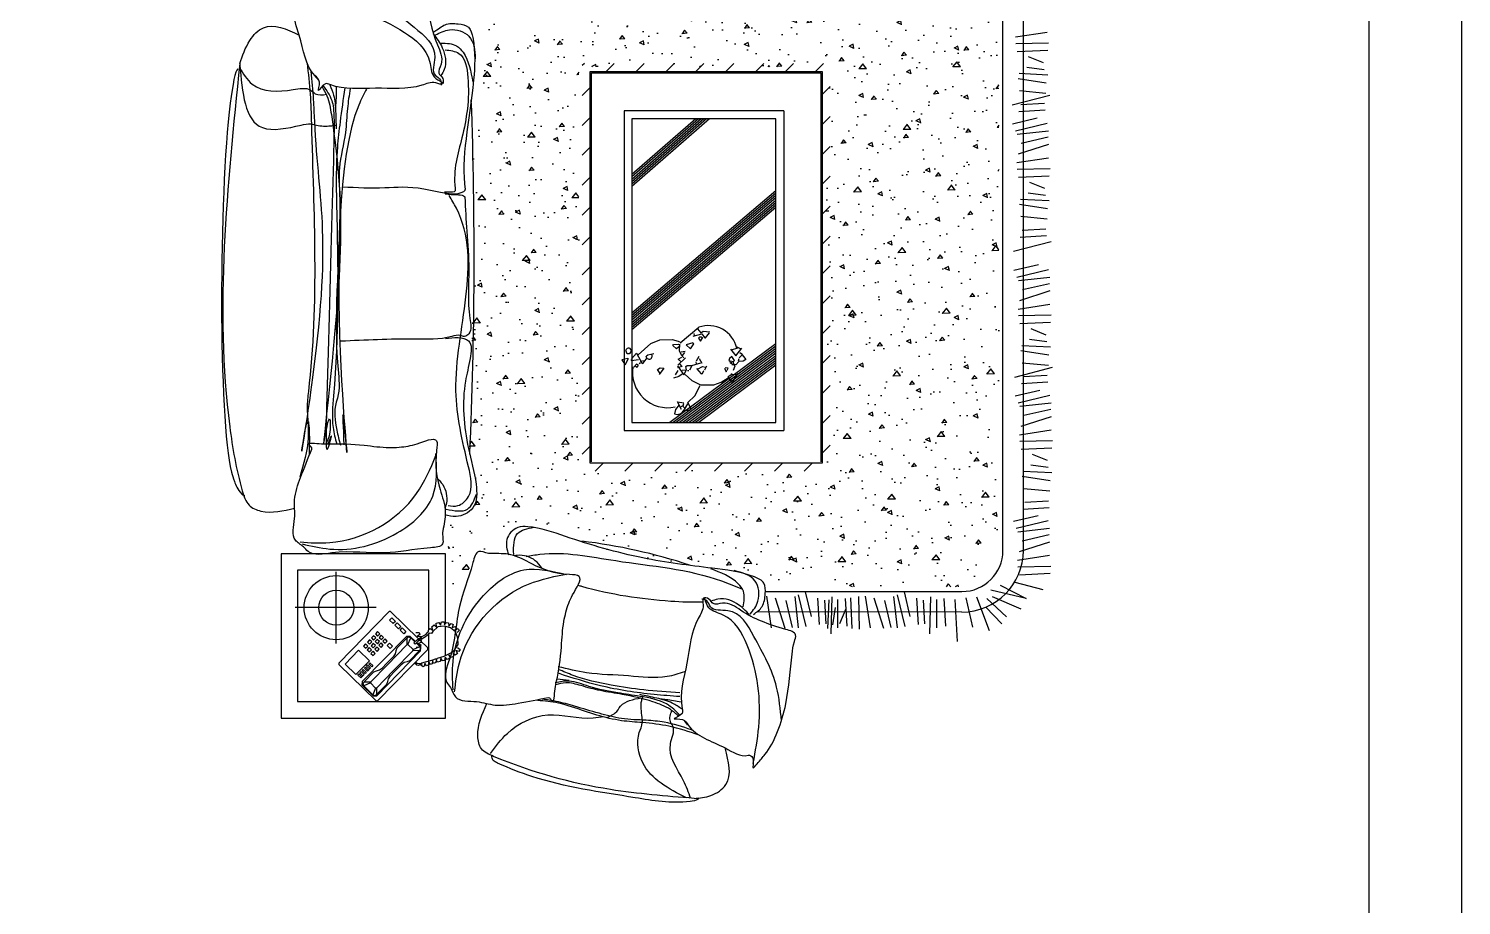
# Model space of a CAD drawing. Header units: inches. Extents: x 8.3 to 50.8, y 10.9 to 35.7.
# Drawn here: x 24.05 to 29.27, y 21.98 to 25.18 of the extents above; entities that cross this region are included whole.
import ezdxf

# ---------------------------------------------------------------- set-up
doc = ezdxf.new("R2010")
doc.units = ezdxf.units.IN
doc.header["$MEASUREMENT"] = 0
for name, color, linetype in [('02', 2, 'Continuous'), ('4', 4, 'Continuous'), ('8', 8, 'Continuous'), ('kadrbm', 4, 'Continuous')]:
    doc.layers.add(name, color=color, linetype=linetype)

# ---------------------------------------------------------------- blocks, each defined once
blk = doc.blocks.new('kadrbm')
at = {"layer": 'kadrbm', "color": 4}
blk.add_lwpolyline([(0, 0), (0, 24.7972), (21, 24.7972), (21, 0), (0, 0)], close=True, dxfattribs=at)
blk.add_lwpolyline([(20.6631, 0.3257), (20.6631, 24.4603), (0.3369, 24.4603), (0.3369, 0.3257), (20.6631, 0.3257)], dxfattribs=at)

msp = doc.modelspace()

# ---------------------------------------------------------------- hatches: boundary and pattern name
at = {"layer": '8'}
h = msp.add_hatch(dxfattribs=at)
h.set_pattern_fill('AR-CONC', color=256, scale=0.001, angle=135, style=0)
h.set_pattern_definition([(185, (-26.61031, -2.79022), (-0.11755338, 0.14009465), [0.01905, -0.20955]), (130, (-26.61031, -2.79022), (-0.110177, -0.1600179), [0.01524, -0.16764]), (235.451, (-26.6201, -2.77855), (-0.22773024, -0.01992216), [0.01619, -0.17809]), (181.1842, (-26.64623, -2.82615), (-0.1619534, 0.22141024), [0.028575, -0.314325]), (231.6356, (-26.65973, -2.8077), (-0.3428264, -0.0070861), [0.024285, -0.267135]), (126.184, (-26.64623, -2.82615), (-0.3428264, -0.0070856), [0.02286, -0.25146]), (156, (-26.65521, -2.7992), (-0.03489527, 0.17952055), [0.01905, -0.20955]), (101, (-26.65521, -2.7992), (-0.1739412, -0.0865399), [0.01524, -0.16764]), (206.4514, (-26.65812, -2.78425), (-0.20883646, 0.09298004), [0.01619, -0.17809]), (172.5, (-26.61031, -2.790225), (-0.061973414, -0.05760547), [0, -0.165608, 0, -0.17018, 0, -0.168275]), (142.5, (-26.61031, -2.790225), (-0.118087, -0.02358973), [0, -0.097028, 0, -0.161798, 0, -0.064135]), (102.5, (-26.57026, -2.83028), (-0.091826196, 0.09992786), [0, -0.0635, 0, -0.19812, 0, -0.26289]), (92.5, (-26.5523, -2.84824), (-0.1227224, 0.0867639), [0, -0.08255, 0, -0.131572, 0, -0.18669])])
edge = h.paths.add_edge_path()
edge.add_spline(control_points=[(25.6688, 23.5662), (25.6725, 23.5495), (25.6813, 23.5035), (25.6841, 23.4253), (25.618, 23.3926), (25.5857, 23.3976), (25.576, 23.3997)], knot_values=[469.620343, 469.620343, 469.620343, 469.620343, 512.51828, 585.228726, 642.319956, 666.957391, 666.957391, 666.957391, 666.957391], degree=3, periodic=0)
edge.add_line((25.576, 23.3997), (25.576, 23.14))
edge.add_line((25.576, 23.14), (25.5832, 23.14))
edge.add_line((25.5832, 23.14), (25.6623, 23.2128))
edge.add_spline(control_points=[(25.6623, 23.2128), (25.6638, 23.2178), (25.6701, 23.2402), (25.6793, 23.2779), (25.7068, 23.2661), (25.7173, 23.2633)], knot_values=[960.785216, 960.785216, 960.785216, 960.785216, 976.246821, 1028.506194, 1062.794453, 1062.794453, 1062.794453, 1062.794453], degree=3, periodic=0)
edge.add_line((25.7173, 23.2633), (26.0465, 23.5662))
edge.add_line((26.0465, 23.5662), (25.6688, 23.5662))
edge = h.paths.add_edge_path()
edge.add_arc((9.4044, 24.3417), 16.2667, 357.47069, 359.89065, ccw=False)
edge.add_spline(control_points=[(25.6553, 23.6238), (25.6598, 23.6046), (25.6646, 23.5857), (25.6688, 23.5662)], knot_values=[419.630088, 419.630088, 419.630088, 419.630088, 469.620343, 469.620343, 469.620343, 469.620343], degree=3, periodic=0)
edge.add_line((25.6688, 23.5662), (26.0465, 23.5662))
edge.add_line((26.0465, 23.5662), (26.0535, 23.5727))
edge.add_line((26.0535, 23.5727), (26.0535, 24.3106))
edge.add_line((26.0535, 24.3106), (25.6711, 24.3106))
edge = h.paths.add_edge_path()
edge.add_spline(control_points=[(25.6728, 25.038), (25.6721, 25.0217), (25.6687, 24.9808), (25.664, 24.9412), (25.6609, 24.9176)], knot_values=[317.001492, 317.001492, 317.001492, 317.001492, 375.361256, 467.067417, 467.067417, 467.067417, 467.067417], degree=3, periodic=0)
edge.add_arc((9.4044, 24.3417), 16.2667, 359.89065, 362.02887, ccw=False)
edge.add_line((25.6711, 24.3106), (26.0535, 24.3106))
edge.add_line((26.0535, 24.3106), (26.0535, 25.0319))
edge.add_line((26.0535, 25.0319), (26.0452, 25.038))
edge.add_line((26.0452, 25.038), (25.6728, 25.038))
edge = h.paths.add_edge_path()
edge.add_spline(control_points=[(25.7183, 25.2772), (25.7098, 25.2746), (25.6873, 25.2673), (25.6796, 25.2926), (25.6752, 25.3087)], knot_values=[981.406871, 981.406871, 981.406871, 981.406871, 1009.183458, 1056.282781, 1056.282781, 1056.282781, 1056.282781], degree=3, periodic=0)
edge.add_line((25.6752, 25.3087), (25.5948, 25.3676))
edge.add_line((25.5948, 25.3676), (25.576, 25.3676))
edge.add_line((25.576, 25.3676), (25.576, 25.2188))
edge.add_line((25.576, 25.2188), (25.6513, 25.2029))
edge.add_line((25.6513, 25.2029), (25.7023, 25.038))
edge.add_line((25.7023, 25.038), (26.0452, 25.038))
edge.add_line((26.0452, 25.038), (25.8458, 25.1839))
edge.add_spline(control_points=[(25.8458, 25.1839), (25.8431, 25.1844), (25.8266, 25.1887), (25.812, 25.2015), (25.8043, 25.2142)], knot_values=[1197.140204, 1197.140204, 1197.140204, 1197.140204, 1206.58239, 1255.494225, 1255.494225, 1255.494225, 1255.494225], degree=3, periodic=0)
edge.add_line((25.8043, 25.2142), (25.7183, 25.2772))
h.paths.add_polyline_path([(25.8795, 25.1592), (26.0452, 25.038), (26.0535, 25.038), (26.0535, 25.2128)])
edge = h.paths.add_edge_path()
edge.add_spline(control_points=[(26.6639, 25.354), (26.6245, 25.3432), (26.5041, 25.3297), (26.2945, 25.3031), (26.1327, 25.2581), (26.0535, 25.2324)], knot_values=[238.329529, 238.329529, 238.329529, 238.329529, 375.361256, 667.155028, 952.303281, 952.303281, 952.303281, 952.303281], degree=3, periodic=0)
edge.add_line((26.0535, 25.2324), (26.0535, 25.038))
edge.add_line((26.0535, 25.038), (26.9563, 25.038))
edge.add_line((26.9563, 25.038), (26.9563, 25.3578))
edge.add_line((26.9563, 25.3578), (26.6639, 25.354))
h.paths.add_polyline_path([(26.9563, 25.3578), (26.9563, 25.038), (27.5866, 25.038), (27.5866, 25.2789, 0.289292), (27.4515, 25.3642)])
h.paths.add_polyline_path([(26.9563, 25.038), (26.9563, 24.3106), (27.5866, 24.3106), (27.5866, 25.038)])
h.paths.add_polyline_path([(26.9703, 24.3106), (26.9563, 24.2967), (26.9563, 23.5662), (27.5866, 23.5662), (27.5866, 24.3106)])
h.paths.add_polyline_path([(26.9563, 23.5662), (26.9563, 23.14), (27.5214, 23.14, 0.161448), (27.5866, 23.208), (27.5866, 23.5662)])
edge = h.paths.add_edge_path()
edge.add_line((26.0535, 23.5662), (26.0535, 23.3075))
edge.add_spline(control_points=[(26.0535, 23.3075), (26.1304, 23.2828), (26.2899, 23.2388), (26.497, 23.2125), (26.6174, 23.199), (26.6568, 23.1882)], knot_values=[238.329529, 238.329529, 238.329529, 238.329529, 514.99873, 806.792502, 943.824229, 943.824229, 943.824229, 943.824229], degree=3, periodic=0)
edge.add_spline(control_points=[(26.6568, 23.1882), (26.6691, 23.1848), (26.6951, 23.1764), (26.7267, 23.162), (26.7324, 23.145), (26.7333, 23.14)], knot_values=[131.297279, 131.297279, 131.297279, 131.297279, 174.297836, 221.092255, 238.329529, 238.329529, 238.329529, 238.329529], degree=3, periodic=0)
edge.add_line((26.7333, 23.14), (26.9563, 23.14))
edge.add_line((26.9563, 23.14), (26.9563, 23.5662))
edge.add_line((26.9563, 23.5662), (26.0535, 23.5662))
h.paths.add_polyline_path([(25.852, 23.3872), (26.0535, 23.3407), (26.0535, 23.5662), (26.0465, 23.5662)])

# ---------------------------------------------------------------- linework, layer by layer
at = {"layer": '02'}
for p, q in [((27.6011, 23.2724), (27.6011, 25.2145)), ((27.676, 23.2724), (27.676, 25.2145)), ((27.6468, 25.1472), (27.7631, 25.1649)), ((27.6481, 25.1231), (27.7681, 25.1257)), ((26.0735, 25.0505), (26.0656, 25.0426)), ((26.1826, 25.0505), (26.1534, 25.0213)), ((26.2917, 25.0505), (26.2625, 25.0213)), ((26.4008, 25.0505), (26.3717, 25.0213)), ((26.5099, 25.0505), (26.4808, 25.0213)), ((26.619, 25.0505), (26.5899, 25.0213)), ((26.7281, 25.0505), (26.699, 25.0213)), ((26.8373, 25.0505), (26.8081, 25.0213)), ((26.9464, 25.0505), (26.9172, 25.0213)), ((27.6531, 25.0941), (27.7656, 25.0991)), ((27.6936, 25.0764), (27.7479, 25.0536)), ((26.0947, 23.5909), (26.0947, 25.0213)), ((26.0947, 25.0213), (26.9416, 25.0213)), ((26.0996, 23.5958), (26.0996, 25.0165)), ((26.0996, 25.0165), (26.9367, 25.0165)), ((26.9367, 25.0165), (26.9367, 23.5958)), ((26.9416, 25.0213), (26.9416, 23.5909)), ((27.6607, 25.0144), (27.7656, 25.0093)), ((27.6885, 25.0371), (27.7517, 25.0283)), ((26.0947, 24.9626), (26.0656, 24.9335)), ((26.9707, 24.9657), (26.9416, 24.9366)), ((27.6569, 24.9954), (27.7593, 24.9802)), ((27.662, 24.9511), (27.758, 24.9423)), ((27.6353, 24.8991), (27.7722, 24.9346)), ((27.667, 24.9005), (27.753, 24.9056)), ((26.0947, 24.8535), (26.0656, 24.8244)), ((26.8014, 24.8769), (26.2182, 24.8769)), ((26.2182, 24.8769), (26.2182, 23.7105)), ((26.4802, 24.8482), (26.247, 24.6448)), ((26.4998, 24.8478), (26.247, 24.6273)), ((26.4897, 24.8478), (26.247, 24.636)), ((26.5298, 24.8478), (26.247, 24.601)), ((26.5198, 24.8478), (26.247, 24.6098)), ((26.5098, 24.8478), (26.247, 24.6185)), ((26.7722, 24.8478), (26.2473, 24.8478)), ((26.2473, 24.8478), (26.2473, 23.7397)), ((26.7722, 23.7397), (26.7722, 24.8478)), ((26.8014, 24.8769), (26.8014, 23.7105)), ((26.9707, 24.8566), (26.9416, 24.8275)), ((27.6362, 24.8303), (27.7263, 24.8516)), ((27.6594, 24.8752), (27.7555, 24.8816)), ((27.6467, 24.8048), (27.763, 24.8326)), ((27.653, 24.7921), (27.768, 24.8048)), ((26.0947, 24.7444), (26.0656, 24.7152)), ((26.9707, 24.7475), (26.9416, 24.7183)), ((27.658, 24.7201), (27.7693, 24.7555)), ((27.6682, 24.7593), (27.7667, 24.782)), ((27.6517, 24.6884), (27.768, 24.7061)), ((26.0947, 24.6353), (26.0656, 24.6061)), ((26.9707, 24.6384), (26.9416, 24.6092)), ((27.653, 24.6644), (27.7731, 24.6669)), ((27.658, 24.6353), (27.7705, 24.6404)), ((26.7718, 24.5857), (26.2472, 24.139)), ((27.6934, 24.5784), (27.7566, 24.5695)), ((27.6985, 24.6176), (27.7528, 24.5948)), ((26.0947, 24.5262), (26.0656, 24.497)), ((26.7718, 24.577), (26.2472, 24.1302)), ((26.7718, 24.5682), (26.2472, 24.1215)), ((26.7718, 24.5595), (26.2472, 24.1127)), ((26.7718, 24.5507), (26.2472, 24.104)), ((26.7718, 24.542), (26.2472, 24.0952)), ((26.7718, 24.5332), (26.2472, 24.0865)), ((26.9707, 24.5293), (26.9416, 24.5001)), ((27.6618, 24.5367), (27.7642, 24.5215)), ((27.6656, 24.5556), (27.7705, 24.5506)), ((26.7718, 24.5245), (26.2472, 24.0777)), ((27.6669, 24.4924), (27.763, 24.4835)), ((27.6644, 24.4165), (27.7604, 24.4228)), ((27.672, 24.4418), (27.7579, 24.4469)), ((26.0947, 24.4171), (26.0656, 24.3879)), ((26.9707, 24.4202), (26.9416, 24.391)), ((27.64, 24.3646), (27.777, 24.4001)), ((27.6409, 24.2959), (27.731, 24.3171)), ((26.0947, 24.308), (26.0656, 24.2788)), ((26.9707, 24.3111), (26.9416, 24.2819)), ((27.6514, 24.2703), (27.7677, 24.2981)), ((27.6577, 24.2577), (27.7728, 24.2703)), ((27.6628, 24.1856), (27.774, 24.221)), ((27.6729, 24.2248), (27.7715, 24.2475)), ((26.0947, 24.1989), (26.0656, 24.1697)), ((26.9707, 24.202), (26.9416, 24.1728)), ((27.6565, 24.1539), (27.7728, 24.1716)), ((27.6577, 24.1299), (27.7778, 24.1324)), ((26.0947, 24.0897), (26.0656, 24.0606)), ((26.4236, 24.03), (26.4913, 24.0876)), ((26.4712, 24.0545), (26.5028, 24.0631)), ((26.4726, 24.0645), (26.474, 24.0573)), ((26.487, 24.0818), (26.4985, 24.0674)), ((26.4985, 24.0674), (26.5072, 24.0732)), ((26.5028, 24.0631), (26.5129, 24.0487)), ((26.5072, 24.0732), (26.5316, 24.0703)), ((26.5158, 24.0487), (26.5302, 24.0674)), ((26.9707, 24.0928), (26.9416, 24.0637)), ((27.6628, 24.1008), (27.7753, 24.1059)), ((27.7032, 24.0831), (27.7576, 24.0603)), ((26.2263, 24.0041), (26.2234, 24.0012)), ((26.2695, 23.9868), (26.3156, 24.0285)), ((26.3156, 24.0285), (26.3487, 24.0415)), ((26.3487, 24.0415), (26.3934, 24.0429)), ((26.7718, 24.0273), (26.3859, 23.74)), ((26.3934, 24.0429), (26.4164, 24.0372)), ((26.3963, 24.0213), (26.3991, 24.0242)), ((26.4092, 24.0084), (26.3963, 24.0213)), ((26.7718, 24.0185), (26.3972, 23.7397)), ((26.3991, 24.0242), (26.4164, 24.0257)), ((26.7718, 24.0098), (26.4089, 23.7397)), ((26.4179, 24.0156), (26.4092, 24.0084)), ((26.4164, 24.0372), (26.4265, 24.0314)), ((26.4164, 24.0257), (26.4207, 24.0228)), ((26.4207, 24.0257), (26.4193, 24.0026)), ((26.4193, 24.0026), (26.4265, 23.9868)), ((26.4697, 24.03), (26.4452, 24.0228)), ((26.4452, 24.0228), (26.4611, 24.0084)), ((26.4611, 24.0084), (26.4726, 24.0271)), ((26.4726, 24.0271), (26.4697, 24.03)), ((26.4942, 24.0516), (26.4899, 24.0473)), ((26.4899, 24.0473), (26.4971, 24.0372)), ((26.5, 24.0516), (26.4942, 24.0516)), ((26.4971, 24.0372), (26.5057, 24.0501)), ((26.5057, 24.0473), (26.5, 24.0516)), ((26.5129, 24.0487), (26.5158, 24.0487)), ((26.6065, 24.0069), (26.6267, 23.9825)), ((26.6325, 24.0113), (26.6094, 24.0041)), ((26.6267, 23.9825), (26.6483, 24.0113)), ((26.6296, 24.0156), (26.644, 24.0084)), ((27.6704, 24.0211), (27.7753, 24.0161)), ((27.6982, 24.0439), (27.7614, 24.035)), ((26.0947, 23.9806), (26.0656, 23.9515)), ((26.2321, 23.9738), (26.2105, 23.9681)), ((26.2105, 23.9681), (26.222, 23.9508)), ((26.222, 23.9508), (26.235, 23.9738)), ((26.235, 23.9709), (26.2321, 23.9738)), ((26.2436, 23.9695), (26.245, 23.9666)), ((26.245, 23.9724), (26.2638, 23.9925)), ((26.245, 23.9666), (26.271, 23.9695)), ((26.2638, 23.9522), (26.2537, 23.9421)), ((26.2638, 23.9925), (26.2839, 23.9551)), ((26.271, 23.9493), (26.2638, 23.9522)), ((26.2782, 23.958), (26.2738, 23.9537)), ((26.2926, 23.9652), (26.2767, 23.9623)), ((26.2839, 23.9551), (26.2882, 23.9565)), ((26.2882, 23.9565), (26.3027, 23.9753)), ((26.2998, 23.9825), (26.3055, 23.9868)), ((26.3055, 23.9868), (26.3271, 23.9911)), ((26.4423, 23.9753), (26.415, 23.9493)), ((26.4164, 23.9709), (26.4294, 23.9781)), ((26.4279, 23.9594), (26.4164, 23.9709)), ((26.7718, 24.001), (26.4207, 23.7397)), ((26.4207, 23.9537), (26.4294, 23.9436)), ((26.4409, 23.9983), (26.4265, 23.9969)), ((26.4265, 23.9868), (26.4366, 23.9753)), ((26.4395, 23.9954), (26.4308, 23.9839)), ((26.7718, 23.9923), (26.4324, 23.7397)), ((26.7718, 23.9835), (26.4442, 23.7397)), ((26.7718, 23.9748), (26.456, 23.7397)), ((26.4654, 23.9479), (26.4985, 23.958)), ((26.7718, 23.966), (26.4677, 23.7397)), ((26.7718, 23.9573), (26.4795, 23.7397)), ((26.4798, 23.9609), (26.4812, 23.9537)), ((26.4913, 23.981), (26.4812, 23.9637)), ((26.4928, 23.9738), (26.5028, 23.9565)), ((26.6036, 23.9738), (26.6008, 23.9666)), ((26.6008, 23.9666), (26.6166, 23.9623)), ((26.6123, 23.981), (26.6036, 23.9738)), ((26.6065, 23.9565), (26.6051, 23.9637)), ((26.6238, 23.9465), (26.6065, 23.9565)), ((26.6108, 23.9594), (26.6108, 23.9551)), ((26.6209, 23.9666), (26.6123, 23.981)), ((26.6267, 23.9508), (26.6123, 23.9508)), ((26.618, 23.9623), (26.6209, 23.9666)), ((26.6195, 23.9522), (26.618, 23.9623)), ((26.6368, 23.9623), (26.6267, 23.9508)), ((26.6368, 23.9724), (26.6353, 23.9637)), ((26.6526, 23.9637), (26.6368, 23.9623)), ((26.6483, 23.9853), (26.6382, 23.9753)), ((26.6411, 23.9954), (26.6454, 23.9911)), ((26.6454, 23.9911), (26.6627, 23.9695)), ((26.6627, 23.9695), (26.6526, 23.9637)), ((26.9707, 23.9837), (26.9416, 23.9546)), ((27.6666, 24.0022), (27.769, 23.987)), ((27.6716, 23.9579), (27.7677, 23.949)), ((26.258, 23.9479), (26.2652, 23.9407)), ((26.2652, 23.9407), (26.271, 23.9493)), ((26.3401, 23.9335), (26.3502, 23.9393)), ((26.3502, 23.9191), (26.3401, 23.9335)), ((26.3631, 23.9378), (26.3459, 23.9148)), ((26.3502, 23.9393), (26.3631, 23.9378)), ((26.4179, 23.9076), (26.3991, 23.9018)), ((26.415, 23.9292), (26.4049, 23.9133)), ((26.4135, 23.9465), (26.4366, 23.9133)), ((26.4294, 23.9436), (26.4135, 23.9393)), ((26.4337, 23.9191), (26.4179, 23.9076)), ((26.4308, 23.9306), (26.4467, 23.9321)), ((26.4366, 23.9133), (26.4452, 23.9292)), ((26.4409, 23.9148), (26.4654, 23.8932)), ((26.4438, 23.9436), (26.4481, 23.9479)), ((26.4467, 23.9321), (26.4438, 23.9436)), ((26.4481, 23.9479), (26.4654, 23.9479)), ((26.4495, 23.9292), (26.4553, 23.9292)), ((26.4654, 23.9465), (26.4567, 23.9306)), ((26.4827, 23.9364), (26.5, 23.9176)), ((26.487, 23.9349), (26.5043, 23.9436)), ((26.7718, 23.9485), (26.4912, 23.7397)), ((26.5, 23.9176), (26.5043, 23.9191)), ((26.5043, 23.9436), (26.5158, 23.9421)), ((26.5043, 23.9191), (26.51, 23.9292)), ((26.5187, 23.945), (26.5115, 23.9306)), ((26.5734, 23.8874), (26.5979, 23.9032)), ((26.5849, 23.9378), (26.5907, 23.9248)), ((26.5979, 23.9378), (26.5878, 23.9393)), ((26.5907, 23.9248), (26.5936, 23.9292)), ((26.595, 23.9306), (26.5979, 23.9378)), ((26.5979, 23.9076), (26.6094, 23.9148)), ((26.6137, 23.8845), (26.5979, 23.9076)), ((26.6137, 23.9133), (26.6108, 23.9191)), ((26.6339, 23.9191), (26.6137, 23.8888)), ((26.6296, 23.9148), (26.6137, 23.9133)), ((26.618, 23.9306), (26.6238, 23.9465)), ((27.6449, 23.9058), (27.7819, 23.9414)), ((27.6767, 23.9073), (27.7626, 23.9124)), ((26.0947, 23.8715), (26.0656, 23.8424)), ((26.4654, 23.8932), (26.4971, 23.8773)), ((26.4769, 23.837), (26.4956, 23.8744)), ((26.5, 23.8773), (26.546, 23.8773)), ((26.546, 23.8773), (26.5734, 23.8874)), ((26.9707, 23.8746), (26.9416, 23.8455)), ((27.6459, 23.8371), (27.7359, 23.8583)), ((27.6691, 23.882), (27.7652, 23.8883)), ((26.4193, 23.8039), (26.4063, 23.7866)), ((26.4279, 23.7866), (26.4135, 23.8154)), ((26.4135, 23.8154), (26.4366, 23.8111)), ((26.4308, 23.7996), (26.4251, 23.7967)), ((26.4351, 23.8082), (26.4323, 23.7996)), ((26.4323, 23.7996), (26.4395, 23.7938)), ((26.4495, 23.8082), (26.438, 23.7866)), ((26.451, 23.8125), (26.4769, 23.837)), ((26.4625, 23.7924), (26.451, 23.8125)), ((27.6563, 23.8116), (27.7726, 23.8394)), ((27.6627, 23.7989), (27.7777, 23.8116)), ((26.0947, 23.7624), (26.0656, 23.7333)), ((26.4063, 23.7866), (26.402, 23.7708)), ((26.438, 23.7852), (26.4596, 23.7852)), ((26.4611, 23.7866), (26.4625, 23.7924)), ((26.9707, 23.7655), (26.9416, 23.7364)), ((27.6677, 23.7268), (27.7789, 23.7622)), ((27.6778, 23.766), (27.7764, 23.7888)), ((26.2182, 23.7105), (26.8014, 23.7105)), ((26.2473, 23.7397), (26.7722, 23.7397)), ((27.6614, 23.6952), (27.7777, 23.7129)), ((26.0947, 23.6533), (26.0656, 23.6241)), ((26.9707, 23.6564), (26.9416, 23.6272)), ((27.6627, 23.6712), (27.7827, 23.6737)), ((27.6677, 23.6421), (27.7802, 23.6471)), ((26.9416, 23.5909), (26.0947, 23.5909)), ((26.1415, 23.5909), (26.1123, 23.5618)), ((26.2506, 23.5909), (26.2214, 23.5618)), ((26.3597, 23.5909), (26.3305, 23.5618)), ((26.4688, 23.5909), (26.4396, 23.5618)), ((26.5779, 23.5909), (26.5488, 23.5618)), ((26.687, 23.5909), (26.6579, 23.5618)), ((26.7961, 23.5909), (26.767, 23.5618)), ((26.9052, 23.5909), (26.8761, 23.5618)), ((27.7031, 23.5852), (27.7663, 23.5763)), ((27.7082, 23.6244), (27.7625, 23.6016)), ((27.6715, 23.5434), (27.7739, 23.5282)), ((27.6753, 23.5624), (27.7802, 23.5573)), ((27.6766, 23.4991), (27.7726, 23.4903)), ((27.674, 23.4233), (27.7701, 23.4296)), ((27.6816, 23.4486), (27.7676, 23.4536)), ((27.6394, 23.3792), (27.7295, 23.4004)), ((27.6499, 23.3536), (27.7662, 23.3815)), ((27.6562, 23.341), (27.7712, 23.3536)), ((27.6714, 23.3081), (27.77, 23.3309)), ((27.6613, 23.2689), (27.7725, 23.3043)), ((25.5662, 23.2607), (24.9662, 23.2607)), ((24.9662, 23.2607), (24.9662, 22.6607)), ((25.5662, 23.0055), (25.5662, 23.2607)), ((27.655, 23.2373), (27.7712, 23.255)), ((25.5062, 23.2007), (25.0262, 23.2007)), ((25.0262, 23.2007), (25.0262, 22.7207)), ((25.5062, 22.983), (25.5062, 23.2007)), ((27.6562, 23.2132), (27.7763, 23.2158)), ((27.6613, 23.1841), (27.7738, 23.1892)), ((26.7343, 23.1229), (27.4515, 23.1227)), ((26.8798, 23.1217), (26.901, 23.0316)), ((27.2403, 23.1217), (27.2615, 23.0316)), ((27.6856, 23.0968), (27.5571, 23.1274)), ((27.5908, 23.1458), (27.6856, 23.0968)), ((27.6442, 23.1572), (27.7468, 23.1305)), ((26.7379, 23.1061), (26.7556, 22.9898)), ((26.7695, 23.0998), (26.8049, 22.9886)), ((26.8087, 23.0897), (26.8314, 22.9911)), ((26.8416, 23.1049), (26.8542, 22.9898)), ((26.8542, 23.1112), (26.882, 22.9949)), ((26.9247, 23.0984), (26.931, 23.0024)), ((26.95, 23.0908), (26.955, 23.0049)), ((26.9656, 23.0922), (26.9605, 22.9873)), ((26.9763, 23.1029), (26.9733, 22.9682)), ((26.9883, 23.0644), (26.9795, 23.0012)), ((26.9978, 23.0937), (26.9978, 22.9897)), ((27.0253, 23.0968), (27.0314, 22.9958)), ((27.0452, 23.0998), (27.0503, 22.9873)), ((27.0743, 23.1049), (27.0769, 22.9848)), ((27.0984, 23.1061), (27.1161, 22.9898)), ((27.13, 23.0998), (27.1654, 22.9886)), ((27.1692, 23.0897), (27.192, 22.9911)), ((27.2021, 23.1049), (27.2147, 22.9898)), ((27.2147, 23.1112), (27.2426, 22.9949)), ((27.2852, 23.0984), (27.2915, 23.0024)), ((27.3105, 23.0908), (27.3155, 23.0049)), ((27.3369, 23.1029), (27.3338, 22.9682)), ((27.3583, 23.0937), (27.3583, 22.9897)), ((27.3858, 23.0968), (27.3919, 22.9958)), ((27.4256, 23.0937), (27.4347, 22.9407)), ((27.4653, 23.0999), (27.4898, 22.9927)), ((27.5051, 23.1029), (27.551, 22.98)), ((27.5393, 23.0658), (27.5969, 23.005)), ((27.5425, 23.0974), (27.6137, 23.0304)), ((27.562, 23.1044), (27.6668, 23.0597)), ((25.3609, 23.0497), (25.1773, 22.8616)), ((25.3663, 23.0498), (25.3609, 23.0497)), ((25.3626, 23.0187), (25.3706, 23.0269)), ((25.3762, 23.0054), (25.3626, 23.0187)), ((25.4684, 22.95), (25.3663, 23.0498)), ((25.3706, 23.0269), (25.3842, 23.0136)), ((25.3842, 23.0136), (25.3762, 23.0054)), ((25.5325, 23.0068), (25.5423, 23.0097)), ((25.5423, 23.0097), (25.5489, 23)), ((25.5489, 23), (25.5526, 23.0115)), ((25.5526, 23.0115), (25.5616, 23.0124)), ((25.5616, 23.0124), (25.5634, 23.0015)), ((25.5634, 23.0015), (25.5695, 23.01)), ((25.5695, 23.01), (25.578, 23.0082)), ((27.4515, 23.0479), (26.7031, 23.0482)), ((27.0275, 23.0594), (27.0048, 23.005)), ((25.4239, 22.9589), (25.263, 22.7939)), ((25.304, 22.9614), (25.296, 22.9533)), ((25.3122, 22.9535), (25.304, 22.9614)), ((25.3187, 22.9764), (25.3107, 22.9683)), ((25.3107, 22.9683), (25.3189, 22.9603)), ((25.3268, 22.9685), (25.3187, 22.9764)), ((25.3189, 22.9603), (25.3268, 22.9685)), ((25.3323, 22.9631), (25.3243, 22.955)), ((25.3405, 22.9551), (25.3323, 22.9631)), ((25.3817, 23.0001), (25.3897, 23.0083)), ((25.3953, 22.9868), (25.3817, 23.0001)), ((25.3897, 23.0083), (25.4033, 22.995)), ((25.4033, 22.995), (25.3953, 22.9868)), ((25.4008, 22.9815), (25.4088, 22.9897)), ((25.4144, 22.9682), (25.4008, 22.9815)), ((25.4088, 22.9897), (25.4224, 22.9764)), ((25.4224, 22.9764), (25.4144, 22.9682)), ((25.4374, 22.959), (25.4239, 22.9589)), ((25.4566, 22.9403), (25.4374, 22.959)), ((25.4585, 22.9732), (25.4703, 22.9725)), ((25.4628, 22.9465), (25.4796, 22.9571)), ((25.4725, 22.966), (25.4636, 22.9585)), ((25.4636, 22.9585), (25.4764, 22.96)), ((25.4703, 22.9725), (25.4725, 22.966)), ((25.4764, 22.96), (25.4771, 22.9519)), ((25.4933, 22.9578), (25.4773, 22.9481)), ((25.4796, 22.9571), (25.4956, 22.9668)), ((25.5006, 22.9636), (25.4933, 22.9578)), ((25.4956, 22.9668), (25.5023, 22.9743)), ((25.5073, 22.9711), (25.5006, 22.9636)), ((25.5023, 22.9743), (25.5048, 22.9751)), ((25.5047, 22.9811), (25.5106, 22.9883)), ((25.5048, 22.9751), (25.5047, 22.9811)), ((25.5062, 22.7207), (25.5062, 22.9699)), ((25.5157, 22.9698), (25.5073, 22.9711)), ((25.5106, 22.9883), (25.52, 22.9819)), ((25.5208, 22.9772), (25.5157, 22.9698)), ((25.5168, 22.9941), (25.5247, 23.001)), ((25.52, 22.9819), (25.5168, 22.9941)), ((25.5392, 22.9933), (25.5208, 22.9772)), ((25.5247, 23.001), (25.5343, 22.9932)), ((25.5343, 22.9932), (25.5325, 23.0068)), ((25.5626, 22.9963), (25.5392, 22.9933)), ((25.5848, 22.9898), (25.5626, 22.9963)), ((25.5662, 22.8894), (25.5662, 22.9952)), ((25.578, 23.0082), (25.5792, 22.9962)), ((25.5792, 22.9962), (25.5873, 23.0062)), ((25.6027, 22.975), (25.5848, 22.9898)), ((25.5873, 23.0062), (25.5947, 23.0022)), ((25.5947, 23.0022), (25.591, 22.9912)), ((25.591, 22.9912), (25.6016, 22.9954)), ((25.6069, 22.9914), (25.601, 22.9815)), ((25.601, 22.9815), (25.6126, 22.9874)), ((25.6016, 22.9954), (25.6069, 22.9914)), ((25.6119, 22.9525), (25.6027, 22.975)), ((25.6165, 22.9809), (25.6095, 22.9732)), ((25.6126, 22.9874), (25.6165, 22.9809)), ((25.2494, 22.9082), (25.2002, 22.8578)), ((25.289, 22.8697), (25.2494, 22.9082)), ((25.2747, 22.9314), (25.2668, 22.9233)), ((25.2668, 22.9233), (25.2749, 22.9153)), ((25.2829, 22.9235), (25.2747, 22.9314)), ((25.2749, 22.9153), (25.2829, 22.9235)), ((25.2884, 22.9181), (25.2804, 22.91)), ((25.2804, 22.91), (25.2886, 22.902)), ((25.2894, 22.9464), (25.2814, 22.9383)), ((25.2814, 22.9383), (25.2896, 22.9303)), ((25.2966, 22.9102), (25.2884, 22.9181)), ((25.2886, 22.902), (25.2966, 22.9102)), ((25.2976, 22.9385), (25.2894, 22.9464)), ((25.2896, 22.9303), (25.2976, 22.9385)), ((25.302, 22.9048), (25.294, 22.8967)), ((25.303, 22.9331), (25.295, 22.925)), ((25.295, 22.925), (25.3032, 22.917)), ((25.296, 22.9533), (25.3042, 22.9453)), ((25.3102, 22.8969), (25.302, 22.9048)), ((25.3112, 22.9252), (25.303, 22.9331)), ((25.3032, 22.917), (25.3112, 22.9252)), ((25.3042, 22.9453), (25.3122, 22.9535)), ((25.3167, 22.9198), (25.3087, 22.9117)), ((25.3087, 22.9117), (25.3168, 22.9037)), ((25.3177, 22.9481), (25.3097, 22.94)), ((25.3097, 22.94), (25.3179, 22.932)), ((25.3161, 22.742), (25.4758, 22.9056)), ((25.3248, 22.9118), (25.3167, 22.9198)), ((25.3168, 22.9037), (25.3248, 22.9118)), ((25.3258, 22.9402), (25.3177, 22.9481)), ((25.3179, 22.932), (25.3258, 22.9402)), ((25.319, 22.7232), (25.5027, 22.9113)), ((25.3313, 22.9348), (25.3233, 22.9266)), ((25.3233, 22.9266), (25.3315, 22.9187)), ((25.3243, 22.955), (25.3325, 22.947)), ((25.3395, 22.9268), (25.3313, 22.9348)), ((25.3315, 22.9187), (25.3395, 22.9268)), ((25.3325, 22.947), (25.3405, 22.9551)), ((25.3459, 22.9498), (25.3379, 22.9416)), ((25.3379, 22.9416), (25.3461, 22.9337)), ((25.3541, 22.9418), (25.3459, 22.9498)), ((25.3461, 22.9337), (25.3541, 22.9418)), ((25.3538, 22.8543), (25.4257, 22.9279)), ((25.3623, 22.9339), (25.3543, 22.9257)), ((25.3543, 22.9257), (25.3652, 22.915)), ((25.3732, 22.9232), (25.3623, 22.9339)), ((25.3652, 22.915), (25.3732, 22.9232)), ((25.3756, 22.833), (25.4475, 22.9066)), ((25.3855, 22.9059), (25.383, 22.895)), ((25.3895, 22.9153), (25.3855, 22.9059)), ((25.4254, 22.9521), (25.3895, 22.9153)), ((25.4321, 22.9563), (25.4254, 22.9521)), ((25.4254, 22.9521), (25.4257, 22.9279)), ((25.4257, 22.9279), (25.4297, 22.9293)), ((25.4297, 22.9293), (25.4402, 22.9537)), ((25.4488, 22.9107), (25.4297, 22.9293)), ((25.4402, 22.9537), (25.4321, 22.9563)), ((25.4717, 22.9069), (25.4358, 22.8701)), ((25.4402, 22.9537), (25.4552, 22.939)), ((25.4475, 22.9066), (25.4488, 22.9107)), ((25.4717, 22.9069), (25.4475, 22.9066)), ((25.4488, 22.9107), (25.4729, 22.9217)), ((25.4512, 22.9349), (25.4628, 22.9465)), ((25.4553, 22.931), (25.4512, 22.9349)), ((25.4667, 22.9411), (25.4553, 22.931)), ((25.4596, 22.9348), (25.4729, 22.9217)), ((25.4739, 22.9199), (25.46, 22.9189)), ((25.477, 22.9204), (25.461, 22.936)), ((25.4771, 22.9519), (25.4665, 22.9476)), ((25.4665, 22.9476), (25.4774, 22.9434)), ((25.4773, 22.9481), (25.4667, 22.9411)), ((25.4778, 22.9366), (25.4667, 22.9329)), ((25.4667, 22.9329), (25.4771, 22.9276)), ((25.4757, 22.9137), (25.4717, 22.9069)), ((25.4729, 22.9217), (25.4757, 22.9137)), ((25.5026, 22.9167), (25.4732, 22.9454)), ((25.4771, 22.9276), (25.4739, 22.9199)), ((25.4758, 22.9056), (25.477, 22.9204)), ((25.4774, 22.9434), (25.4778, 22.9366)), ((25.5027, 22.9113), (25.5026, 22.9167)), ((25.5962, 22.9043), (25.6125, 22.9288)), ((25.6043, 22.9071), (25.6104, 22.8963)), ((25.6155, 22.9042), (25.6043, 22.9071)), ((25.611, 22.9189), (25.6198, 22.9108)), ((25.6125, 22.9288), (25.6119, 22.9525)), ((25.6198, 22.9108), (25.6155, 22.9042)), ((25.1773, 22.8616), (25.1773, 22.8562)), ((25.1773, 22.8562), (25.3137, 22.7231)), ((25.2002, 22.8578), (25.2397, 22.8192)), ((25.2397, 22.8192), (25.289, 22.8697)), ((25.2784, 22.8507), (25.2824, 22.8548)), ((25.2824, 22.8548), (25.2933, 22.8441)), ((25.2864, 22.8588), (25.2904, 22.8629)), ((25.2973, 22.8482), (25.2864, 22.8588)), ((25.2904, 22.8629), (25.3013, 22.8523)), ((25.294, 22.8967), (25.3022, 22.8887)), ((25.3538, 22.8543), (25.294, 22.7929)), ((25.3013, 22.8523), (25.2973, 22.8482)), ((25.3022, 22.8887), (25.3102, 22.8969)), ((25.3364, 22.8446), (25.3497, 22.8583)), ((25.375, 22.8842), (25.3497, 22.8583)), ((25.383, 22.895), (25.375, 22.8842)), ((25.405, 22.8549), (25.3797, 22.829)), ((25.4157, 22.8631), (25.405, 22.8549)), ((25.4264, 22.8659), (25.4157, 22.8631)), ((25.4358, 22.8701), (25.4264, 22.8659)), ((25.4618, 22.8543), (25.4534, 22.8609)), ((25.4574, 22.865), (25.4636, 22.8612)), ((25.467, 22.853), (25.4618, 22.8543)), ((25.4636, 22.8612), (25.4688, 22.8604)), ((25.4759, 22.8545), (25.467, 22.853)), ((25.4688, 22.8604), (25.4748, 22.8594)), ((25.4748, 22.8594), (25.4781, 22.8594)), ((25.4812, 22.8499), (25.4759, 22.8545)), ((25.4781, 22.8594), (25.4808, 22.8567)), ((25.4802, 22.8627), (25.4933, 22.8662)), ((25.4808, 22.8567), (25.4802, 22.8627)), ((25.4917, 22.8612), (25.4891, 22.8498)), ((25.4967, 22.852), (25.4917, 22.8612)), ((25.4933, 22.8662), (25.5166, 22.8725)), ((25.5029, 22.854), (25.4967, 22.852)), ((25.5063, 22.8663), (25.5029, 22.854)), ((25.5119, 22.856), (25.5063, 22.8663)), ((25.5184, 22.8583), (25.5119, 22.856)), ((25.5166, 22.8725), (25.5335, 22.8781)), ((25.5188, 22.8703), (25.5184, 22.8583)), ((25.5231, 22.8597), (25.5188, 22.8703)), ((25.5317, 22.8631), (25.5231, 22.8597)), ((25.533, 22.8743), (25.5317, 22.8631)), ((25.538, 22.8646), (25.533, 22.8743)), ((25.5335, 22.8781), (25.5359, 22.8768)), ((25.5359, 22.8768), (25.5373, 22.8798)), ((25.5373, 22.8798), (25.5617, 22.8872)), ((25.5467, 22.8674), (25.538, 22.8646)), ((25.5498, 22.8789), (25.5467, 22.8674)), ((25.5554, 22.8691), (25.5498, 22.8789)), ((25.5627, 22.8706), (25.5554, 22.8691)), ((25.5617, 22.8872), (25.5962, 22.9043)), ((25.5656, 22.8834), (25.5627, 22.8706)), ((25.5731, 22.8745), (25.5656, 22.8834)), ((25.5662, 22.6607), (25.5662, 22.8827)), ((25.5836, 22.8804), (25.5731, 22.8745)), ((25.5786, 22.8912), (25.5836, 22.8804)), ((25.5871, 22.8823), (25.5786, 22.8912)), ((25.5953, 22.8868), (25.5871, 22.8823)), ((25.5949, 22.898), (25.5953, 22.8868)), ((25.6023, 22.8907), (25.5949, 22.898)), ((25.6104, 22.8963), (25.6023, 22.8907)), ((25.2465, 22.8179), (25.2505, 22.822)), ((25.2574, 22.8073), (25.2465, 22.8179)), ((25.2505, 22.822), (25.2614, 22.8114)), ((25.2545, 22.8261), (25.2585, 22.8302)), ((25.2654, 22.8155), (25.2545, 22.8261)), ((25.2694, 22.8196), (25.2574, 22.8073)), ((25.2585, 22.8302), (25.2694, 22.8196)), ((25.2625, 22.8343), (25.2665, 22.8384)), ((25.2734, 22.8237), (25.2625, 22.8343)), ((25.2665, 22.8384), (25.2774, 22.8277)), ((25.2697, 22.7926), (25.3056, 22.8294)), ((25.2704, 22.8425), (25.2744, 22.8466)), ((25.2814, 22.8318), (25.2704, 22.8425)), ((25.2774, 22.8277), (25.2734, 22.8237)), ((25.2744, 22.8466), (25.2853, 22.8359)), ((25.2893, 22.84), (25.2784, 22.8507)), ((25.2933, 22.8441), (25.2814, 22.8318)), ((25.3056, 22.8294), (25.315, 22.8336)), ((25.315, 22.8336), (25.3258, 22.8364)), ((25.3756, 22.833), (25.3158, 22.7716)), ((25.3258, 22.8364), (25.3364, 22.8446)), ((25.3559, 22.7937), (25.3585, 22.8045)), ((25.3585, 22.8045), (25.3664, 22.8154)), ((25.3664, 22.8154), (25.3797, 22.829)), ((25.485, 22.8478), (25.4812, 22.8499)), ((25.4891, 22.8498), (25.485, 22.8478)), ((25.263, 22.7939), (25.2618, 22.7818)), ((25.2618, 22.7818), (25.3027, 22.7418)), ((25.2657, 22.7858), (25.2697, 22.7926)), ((25.2685, 22.7778), (25.2657, 22.7858)), ((25.2927, 22.7889), (25.2685, 22.7778)), ((25.2685, 22.7778), (25.3013, 22.7459)), ((25.2697, 22.7926), (25.294, 22.7929)), ((25.294, 22.7929), (25.2927, 22.7889)), ((25.3117, 22.7702), (25.2927, 22.7889)), ((25.3117, 22.7702), (25.3013, 22.7459)), ((25.3158, 22.7716), (25.3117, 22.7702)), ((25.3161, 22.7474), (25.3158, 22.7716)), ((25.3161, 22.7474), (25.352, 22.7842)), ((25.352, 22.7842), (25.3559, 22.7937)), ((25.0262, 22.7207), (25.5062, 22.7207)), ((25.3013, 22.7459), (25.3094, 22.7433)), ((25.3027, 22.7418), (25.3161, 22.742)), ((25.3094, 22.7433), (25.3161, 22.7474)), ((25.3137, 22.7231), (25.319, 22.7232)), ((24.9662, 22.6607), (25.5662, 22.6607))]:
    msp.add_line(p, q, dxfattribs=at)
for centre, radius, start, end in [((9.4044, 24.3417), 16.2667, 357.47069, 2.02887), ((26.5259, 23.9868), 0.1066, 12.9381, 108.9246), ((26.235, 24.0012), 0.0101, 180, 161.5651), ((26.3099, 23.9825), 0.0115, 180, 26.5651), ((26.3775, 23.922), 0.1282, 170.7539, 282.3954), ((26.4121, 23.7967), 0.0274, 248.7495, 336.0375), ((25.8189, 21.2768), 2.0445, 71.7972, 83.1231), ((27.4515, 23.2724), 0.1497, 270, 0), ((27.4515, 23.2724), 0.2245, 270, 0)]:
    msp.add_arc(centre, radius, start, end, dxfattribs=at)
for points, start_tangent, end_tangent in [([(25.0218, 25.2411), (25.0327, 25.1538), (25.09, 25.0064), (25.1063, 24.9818), (25.1036, 24.9518), (25.1282, 24.9764), (25.1445, 24.9736), (25.3109, 24.96), (25.4799, 24.9709), (25.5318, 24.9791), (25.5563, 24.9764), (25.5563, 24.9955), (25.5427, 25.0146), (25.5506, 25.0473), (25.537, 25.1183), (25.4988, 25.2929), (25.4854, 25.3311), (25.4609, 25.3311), (25.4145, 25.3311), (25.2318, 25.342), (25.0354, 25.3011), (24.9973, 25.2793), (24.9809, 25.2684), (25.0082, 25.2629), (25.0218, 25.252), (25.0218, 25.2411)], (-0.425856, -0.904791), (-0.425856, -0.904791)), ([(25.0786, 23.6429), (25.0377, 23.5392), (25.0158, 23.4574), (25.0158, 23.3891), (25.0186, 23.31), (25.0486, 23.2854), (25.0649, 23.2691), (25.1522, 23.2636), (25.3458, 23.2636), (25.5122, 23.2827), (25.5558, 23.2964), (25.5558, 23.3318), (25.5571, 23.3438), (25.5659, 23.4131), (25.5468, 23.4949), (25.534, 23.6375), (25.534, 23.6729), (25.4631, 23.662), (25.4304, 23.6538), (25.3622, 23.6484), (25.2695, 23.6566), (25.144, 23.662), (25.114, 23.662), (25.0677, 23.6593), (25.0786, 23.6429)], (-0.3772, -0.926132), (-0.3772, -0.926132))]:
    msp.add_spline(points, degree=3, dxfattribs=dict(at, start_tangent=start_tangent, end_tangent=end_tangent))
for points in [[(25.1678, 25.338), (25.2853, 25.298), (25.4521, 25.1828), (25.5273, 25.0723), (25.5297, 25.0065), (25.5485, 24.99), (25.5508, 24.9712)], [(24.9963, 25.2651), (25.1302, 25.2604), (25.4169, 25.164), (25.5085, 25.0582), (25.525, 25.0018), (25.5555, 24.9806)], [(24.8158, 25.0498), (24.8527, 25.1346), (24.9018, 25.181), (25.0327, 25.1538)], [(25.5216, 25.1586), (25.555, 25.1077), (25.562, 25.0287), (25.5497, 25.0059)], [(25.5297, 25.1546), (25.5814, 25.1734), (25.6519, 25.1499), (25.6754, 25.0676)], [(25.5508, 25.124), (25.6072, 25.1146), (25.6307, 25.0911), (25.666, 24.983)], [(24.8158, 25.0498), (24.779, 23.7244), (24.825, 23.4901), (24.8495, 23.4383), (24.8931, 23.4164), (25.0158, 23.4273)], [(25.0613, 25.0517), (25.0729, 24.9381), (25.0771, 24.8304), (25.0662, 23.8525), (25.0616, 23.7944), (25.0625, 23.7727), (25.0653, 23.6833), (25.0344, 23.5403)], [(25.5653, 25.1002), (25.6155, 25.0871), (25.6482, 24.9997), (25.6264, 24.7791), (25.6018, 24.594), (25.6018, 24.5853), (25.5778, 24.5809), (25.5625, 24.5809)], [(24.8136, 25.0375), (24.8613, 24.9746), (25.0109, 24.9551), (25.0738, 24.9529), (25.0912, 24.9399), (25.1324, 24.9377)], [(24.8158, 25.0469), (24.8982, 24.8162), (25.0393, 24.8254), (25.0762, 24.8298), (25.0957, 24.8254), (25.1475, 24.8227), (25.1649, 24.8249)], [(25.0754, 25.0216), (25.0841, 24.9184), (25.0879, 24.8421), (25.0741, 23.851), (25.0437, 23.6471), (25.0647, 23.7439), (25.0697, 23.6742), (25.0684, 23.6232)], [(25.2783, 24.9571), (25.2501, 24.8983), (25.1974, 23.7285), (25.1933, 23.7645), (25.1956, 23.6587)], [(25.1152, 24.9669), (25.1338, 24.9321), (25.15, 24.8636), (25.127, 23.718), (25.1218, 23.6603), (25.1431, 23.7526), (25.1431, 23.6966), (25.1294, 23.6618)], [(25.144, 24.9725), (25.1581, 24.9343), (25.1656, 24.8752), (25.1672, 24.8121)], [(25.1992, 24.961), (25.1818, 24.8372), (25.172, 24.7446), (25.17, 24.4911), (25.1581, 23.8374), (25.1562, 23.7212), (25.1697, 23.6612)], [(25.2185, 24.9591), (25.2088, 24.8855), (25.2011, 24.7984), (25.1797, 24.6691), (25.1797, 24.5824), (25.1744, 23.9336), (25.1724, 23.8291), (25.1678, 23.8141), (25.1697, 23.7116), (25.1832, 23.6574)], [(25.1681, 24.965), (25.1664, 24.9093), (25.1647, 24.891)], [(25.6371, 24.5617), (25.6441, 24.4376), (25.6519, 24.2992), (25.6558, 24.1199), (25.6519, 24.0634), (25.6363, 24.0537), (25.6207, 24.0576), (25.5896, 24.0537), (25.4532, 24.0439), (25.1845, 24.0361)], [(25.5763, 23.4363), (25.6112, 23.4363), (25.6505, 23.4691), (25.6505, 23.5783), (25.6047, 23.8557), (25.6062, 24.5222), (25.58, 24.5678)], [(25.5663, 24.0458), (25.6134, 24.0497), (25.6507, 24.0379), (25.6566, 23.9731), (25.6395, 23.8909), (25.6505, 23.6448), (25.6781, 23.5145), (25.6663, 23.428), (25.6054, 23.3966), (25.5642, 23.4025)], [(25.0358, 23.3036), (25.1439, 23.3013), (25.4611, 23.48), (25.5314, 23.6187)], [(25.0429, 23.2966), (25.1439, 23.2778), (25.3906, 23.3366), (25.5199, 23.4706), (25.5319, 23.6268)], [(25.5399, 23.5334), (25.5609, 23.5053), (25.5679, 23.4368), (25.5644, 23.4263)], [(25.5692, 23.4236), (25.6468, 23.4236), (25.6797, 23.4776)]]:
    msp.add_spline(points, degree=3, dxfattribs=at)
for points, knots in [([(25.5208, 25.1637), (25.5417, 25.1767), (25.5647, 25.1979), (25.6095, 25.1965), (25.6562, 25.1881), (25.6773, 25.1023), (25.6652, 24.8786), (25.6205, 24.7037), (25.6389, 24.59)], [0, 0, 0, 0, 48.943013, 103.025949, 148.534553, 195.328972, 375.361256, 945.044024, 945.044024, 945.044024, 945.044024]), ([(24.8081, 25.031), (24.7999, 25.0241), (24.7394, 24.7437), (24.7371, 23.6975), (24.7948, 23.5278), (24.8073, 23.4918), (24.8312, 23.4716), (24.8336, 23.4727)], [0, 0, 0, 0, 127.50928, 732.614955, 770.548522, 809.419481, 817.699888, 817.699888, 817.699888, 817.699888]), ([(25.119, 24.9702), (25.1327, 24.9528), (25.1627, 24.9067), (25.161, 24.8197), (25.1293, 23.6925), (25.1285, 23.6044), (25.1584, 23.7145), (25.1428, 23.6749), (25.1364, 23.6589)], [49.606189, 49.606189, 49.606189, 49.606189, 124.052713, 239.571345, 333.3214, 456.942517, 542.38691, 600.329448, 600.329448, 600.329448, 600.329448]), ([(25.1912, 24.6), (25.2426, 24.5976), (25.3373, 24.593), (25.4671, 24.6072), (25.5967, 24.5634), (25.6364, 24.5841), (25.6385, 24.5886), (25.6389, 24.59)], [0, 0, 0, 0, 175.924574, 324.224602, 448.430744, 460.868212, 466.272512, 466.272512, 466.272512, 466.272512]), ([(25.5653, 24.574), (25.5799, 24.5728), (25.6016, 24.5709), (25.6345, 24.5702), (25.6369, 24.5626), (25.6371, 24.5617)], [0, 0, 0, 0, 55.279979, 82.352953, 85.624213, 85.624213, 85.624213, 85.624213]), ([(26.691, 23.0389), (26.7029, 23.0478), (26.7279, 23.0665), (26.7347, 23.1108), (26.7351, 23.1582), (26.6546, 23.1949), (26.5096, 23.2109), (26.2725, 23.241), (26.0518, 23.3055), (25.9031, 23.3595), (25.8218, 23.3604), (25.7803, 23.3146), (25.791, 23.2758), (25.7962, 23.257)], [0, 0, 0, 0, 48.943013, 103.025949, 148.534553, 195.328972, 375.361256, 667.155028, 1003.182997, 1165.538814, 1206.58239, 1274.47318, 1338.225006, 1338.225006, 1338.225006, 1338.225006]), ([(25.8156, 23.2584), (25.815, 23.2883), (25.8139, 23.3426), (25.8657, 23.3526), (25.889, 23.3571)], [0, 0, 0, 0, 88.639768, 160.999132, 160.999132, 160.999132, 160.999132]), ([(25.9413, 22.7359), (25.9049, 22.7284), (25.8417, 22.7157), (25.7512, 22.7015), (25.6805, 22.7268), (25.6028, 22.7183), (25.5892, 22.7689), (25.5544, 22.8069), (25.6032, 22.9171), (25.6052, 23.066), (25.6544, 23.1754), (25.6798, 23.2802), (25.7155, 23.2618), (25.7538, 23.2603), (25.811, 23.2638), (25.8999, 23.21), (25.9734, 23.1845), (26.0781, 23.1831), (26.033, 23.119), (26.012, 23.0707), (25.994, 23.0049), (25.9908, 22.9123), (25.9786, 22.821), (25.9649, 22.7683), (25.9625, 22.6992), (25.9477, 22.7372), (25.9413, 22.7359)], [0, 0, 0, 0, 127.427681, 224.276404, 302.261986, 392.779016, 437.096694, 463.557063, 563.507143, 784.838909, 976.246821, 1028.506194, 1069.058754, 1082.809516, 1162.638681, 1258.731906, 1422.314775, 1462.867277, 1544.873185, 1583.434163, 1661.617215, 1768.019408, 1911.553131, 1945.84397, 1998.930645, 2021.420543, 2021.420543, 2021.420543, 2021.420543]), ([(25.9181, 23.2094), (25.9108, 23.2187), (25.8892, 23.246), (25.8473, 23.258), (25.821, 23.2538), (25.8174, 23.2532)], [0, 0, 0, 0, 40.128951, 118.809172, 131.501248, 131.501248, 131.501248, 131.501248]), ([(25.8605, 23.2507), (25.8774, 23.2538), (25.9856, 23.2733), (26.226, 23.2215), (26.4779, 23.2038), (26.6234, 23.1423), (26.6478, 23.132)], [0, 0, 0, 0, 58.661068, 375.93507, 825.814021, 916.361162, 916.361162, 916.361162, 916.361162]), ([(25.5942, 22.7643), (25.5927, 22.7987), (25.5872, 22.9181), (25.6665, 23.0908), (25.8392, 23.2259), (25.9555, 23.1975), (26.0086, 23.1845)], [0, 0, 0, 0, 117.484834, 407.414781, 620.246611, 799.395046, 799.395046, 799.395046, 799.395046]), ([(25.5999, 22.7561), (25.604, 22.7919), (25.6218, 22.9482), (25.7793, 23.1379), (25.9495, 23.1745), (26.0005, 23.1854)], [0, 0, 0, 0, 123.587716, 539.784626, 717.53011, 717.53011, 717.53011, 717.53011]), ([(26.6528, 23.0664), (26.6565, 23.0863), (26.6625, 23.1178), (26.6186, 23.1746), (26.5716, 23.192), (26.5352, 23.2055)], [0, 0, 0, 0, 65.355661, 103.354857, 233.394712, 233.394712, 233.394712, 233.394712]), ([(26.679, 23.04), (26.6903, 23.0547), (26.7168, 23.0893), (26.7068, 23.1763), (26.6504, 23.1912), (26.6202, 23.1992)], [0, 0, 0, 0, 62.883797, 147.829924, 245.663948, 245.663948, 245.663948, 245.663948]), ([(26.5059, 23.0843), (26.467, 23.0826), (26.3179, 23.0886), (26.1654, 23.1112), (26.0561, 23.1433), (26.052, 23.1445)], [89.052228, 89.052228, 89.052228, 89.052228, 222.96578, 599.021538, 613.61065, 613.61065, 613.61065, 613.61065]), ([(26.6708, 22.5249), (26.6425, 22.5175), (26.5665, 22.5711), (26.4716, 22.5943), (26.438, 22.6613), (26.3808, 22.654), (26.4356, 22.6709), (26.4181, 22.7472), (26.4541, 22.8583), (26.4642, 22.9952), (26.5126, 23.0599), (26.5013, 23.1042), (26.5322, 23.097), (26.5426, 23.0698), (26.5937, 23.0905), (26.6761, 23.0277), (26.7508, 23.0006), (26.8518, 22.9722), (26.8359, 22.9316), (26.8257, 22.8513), (26.8178, 22.709), (26.7632, 22.5575), (26.712, 22.5045), (26.684, 22.4685), (26.6933, 22.5063), (26.685, 22.5231), (26.6744, 22.5258), (26.6708, 22.5249)], [0, 0, 0, 0, 100.597406, 281.319891, 315.054718, 349.509689, 389.200281, 408.162693, 598.959573, 792.637569, 852.601939, 880.830983, 902.666946, 929.495226, 968.022274, 1050.611483, 1254.96923, 1301.260424, 1329.316584, 1382.311494, 1591.546287, 1820.820862, 1871.094845, 1893.578982, 1925.370652, 1945.336599, 1957.814292, 1957.814292, 1957.814292, 1957.814292]), ([(26.7929, 22.6506), (26.7889, 22.6925), (26.7785, 22.8026), (26.7066, 22.9321), (26.6329, 23.0685), (26.5345, 23.0476), (26.525, 23.0912), (26.5093, 23.0935), (26.5026, 23.0944)], [0, 0, 0, 0, 141.86292, 373.630524, 526.427539, 601.735045, 630.296438, 651.966247, 651.966247, 651.966247, 651.966247]), ([(26.6898, 22.4954), (26.6978, 22.5395), (26.7237, 22.683), (26.7024, 22.877), (26.6139, 23.0353), (26.5262, 23.0523), (26.5164, 23.0847), (26.5127, 23.0973)], [0, 0, 0, 0, 153.199383, 498.931474, 658.942203, 726.134726, 768.614124, 768.614124, 768.614124, 768.614124]), ([(26.6815, 23.0313), (26.668, 23.0464), (26.6371, 23.0811), (26.5776, 23.103), (26.5446, 23.0901), (26.5365, 23.087)], [0, 0, 0, 0, 69.56601, 160.233414, 189.860891, 189.860891, 189.860891, 189.860891]), ([(26.4387, 22.8291), (26.4178, 22.8224), (26.352, 22.8013), (26.2303, 22.8179), (26.097, 22.8193), (26.0126, 22.8397), (25.9782, 22.848)], [0, 0, 0, 0, 74.526832, 235.368216, 411.08678, 532.069418, 532.069418, 532.069418, 532.069418]), ([(26.4219, 22.739), (26.3905, 22.7414), (26.2935, 22.7489), (26.1434, 22.7709), (26.0296, 22.8076), (25.9785, 22.8241)], [0, 0, 0, 0, 108.049196, 333.891802, 517.629591, 517.629591, 517.629591, 517.629591]), ([(26.4222, 22.7533), (26.3781, 22.756), (26.294, 22.7613), (26.1635, 22.7808), (26.0581, 22.8041), (25.9965, 22.8307), (25.9788, 22.8384)], [0, 0, 0, 0, 151.37946, 288.564606, 452.874576, 518.766039, 518.766039, 518.766039, 518.766039]), ([(26.4224, 22.6701), (26.4078, 22.6868), (26.3679, 22.7247), (26.2821, 22.739), (26.1873, 22.7541), (26.1004, 22.7695), (26.0262, 22.8013), (25.9844, 22.7931), (25.9675, 22.7898)], [49.606189, 49.606189, 49.606189, 49.606189, 124.052713, 239.571345, 333.3214, 456.942517, 542.38691, 600.329448, 600.329448, 600.329448, 600.329448]), ([(26.4184, 22.6669), (26.4085, 22.6757), (26.3808, 22.6999), (26.3093, 22.7264), (26.2234, 22.7468), (26.134, 22.7586), (26.067, 22.7771), (26.0119, 22.7939), (25.9813, 22.7857), (25.9691, 22.7824)], [0, 0, 0, 0, 45.174964, 125.558829, 256.610972, 349.076861, 433.189907, 497.197145, 539.983253, 539.983253, 539.983253, 539.983253]), ([(26.4739, 22.3674), (26.3713, 22.3757), (26.12, 22.3959), (25.8705, 22.4657), (25.6921, 22.542), (25.6765, 22.6227), (25.7006, 22.6758), (25.7178, 22.7137)], [0, 0, 0, 0, 350.70006, 858.205579, 917.075962, 972.848208, 1113.682742, 1113.682742, 1113.682742, 1113.682742]), ([(26.4919, 22.5985), (26.4557, 22.6106), (26.3886, 22.633), (26.2927, 22.6442), (26.2193, 22.6485), (26.1483, 22.662), (26.0719, 22.6855), (25.9871, 22.7178), (25.9281, 22.7227), (25.9025, 22.7249)], [0, 0, 0, 0, 130.481225, 241.871234, 329.653071, 382.635961, 489.129551, 603.809277, 691.391283, 691.391283, 691.391283, 691.391283]), ([(26.4649, 22.6178), (26.4319, 22.6285), (26.3779, 22.646), (26.2913, 22.6539), (26.2107, 22.6553), (26.1242, 22.6788), (26.0453, 22.7016), (25.9768, 22.7216), (25.9369, 22.7272), (25.92, 22.7295)], [0, 0, 0, 0, 118.476382, 194.076844, 297.117853, 393.933927, 499.659542, 579.515716, 637.850776, 637.850776, 637.850776, 637.850776]), ([(26.1588, 22.6645), (26.162, 22.6661), (26.1712, 22.6707), (26.1907, 22.6797), (26.2118, 22.7219), (26.2516, 22.7293), (26.28, 22.7345)], [0, 0, 0, 0, 12.396318, 35.253043, 71.848794, 163.317226, 163.317226, 163.317226, 163.317226]), ([(26.4463, 22.3696), (26.3809, 22.402), (26.283, 22.4543), (26.2602, 22.5857), (26.2869, 22.6372), (26.2832, 22.6773), (26.2769, 22.7112), (26.286, 22.7363), (26.288, 22.7418)], [14.22546, 14.22546, 14.22546, 14.22546, 248.732969, 375.734785, 418.155281, 441.003934, 511.971111, 531.951261, 531.951261, 531.951261, 531.951261]), ([(26.4292, 22.6942), (26.4178, 22.7017), (26.3897, 22.7202), (26.3363, 22.7342), (26.2964, 22.7423), (26.2758, 22.7465)], [0, 0, 0, 0, 46.593931, 114.59593, 186.8347, 186.8347, 186.8347, 186.8347]), ([(26.4263, 22.7193), (26.408, 22.7226), (26.3836, 22.7269), (26.359, 22.7291), (26.3529, 22.7296)], [0, 0, 0, 0, 63.690529, 84.680578, 84.680578, 84.680578, 84.680578]), ([(25.7307, 22.5319), (25.7497, 22.5575), (25.8009, 22.6264), (25.9405, 22.6955), (26.0635, 22.6519), (26.131, 22.6648), (26.1439, 22.6673)], [0, 0, 0, 0, 109.257629, 294.294606, 484.078985, 528.781997, 528.781997, 528.781997, 528.781997]), ([(26.4614, 22.3676), (26.4538, 22.3891), (26.4304, 22.455), (26.3632, 22.5377), (26.4086, 22.6174), (26.3806, 22.6535), (26.388, 22.6751), (26.3929, 22.6892)], [0, 0, 0, 0, 79.489254, 242.739997, 314.65082, 339.438853, 386.590051, 386.590051, 386.590051, 386.590051]), ([(26.4739, 22.3674), (26.4946, 22.3692), (26.5376, 22.3729), (26.6197, 22.4282), (26.6001, 22.5024), (26.587, 22.5516)], [0, 0, 0, 0, 71.10826, 148.314414, 301.164142, 301.164142, 301.164142, 301.164142]), ([(26.4922, 22.3691), (26.491, 22.3677), (26.4829, 22.3593), (26.3981, 22.346), (26.2018, 22.381), (25.9556, 22.4145), (25.7944, 22.4796), (25.7387, 22.5041), (25.7356, 22.5173), (25.7355, 22.5236)], [17.99656, 17.99656, 17.99656, 17.99656, 24.654541, 59.355785, 289.542515, 728.551681, 882.30278, 904.288941, 924.788376, 924.788376, 924.788376, 924.788376])]:
    msp.add_open_spline(points, degree=3, knots=knots, dxfattribs=at)
for points in [[(25.09, 25.0042), (25.0951, 24.9985), (25.1002, 24.9927), (25.1053, 24.9868)], [(25.9736, 22.8037), (25.9882, 22.8021), (26.0029, 22.8005), (26.0175, 22.7989)], [(26.4505, 22.6353), (26.4458, 22.6414), (26.441, 22.6475), (26.4362, 22.6535)]]:
    msp.add_open_spline(points, degree=3, dxfattribs=at)
at = {"layer": '4'}
for p, q in [((25.1677, 22.9331), (25.1677, 23.1947)), ((25.3133, 23.0639), (25.0183, 23.0639))]:
    msp.add_line(p, q, dxfattribs=at)
for radius in [0.117, 0.064]:
    msp.add_circle((25.1677, 23.0639), radius, dxfattribs=at)

# ---------------------------------------------------------------- block references
at = {"layer": 'kadrbm'}
msp.add_blockref('kadrbm', (8.2744, 10.862), dxfattribs=at)

doc.saveas('drawing.dxf')
